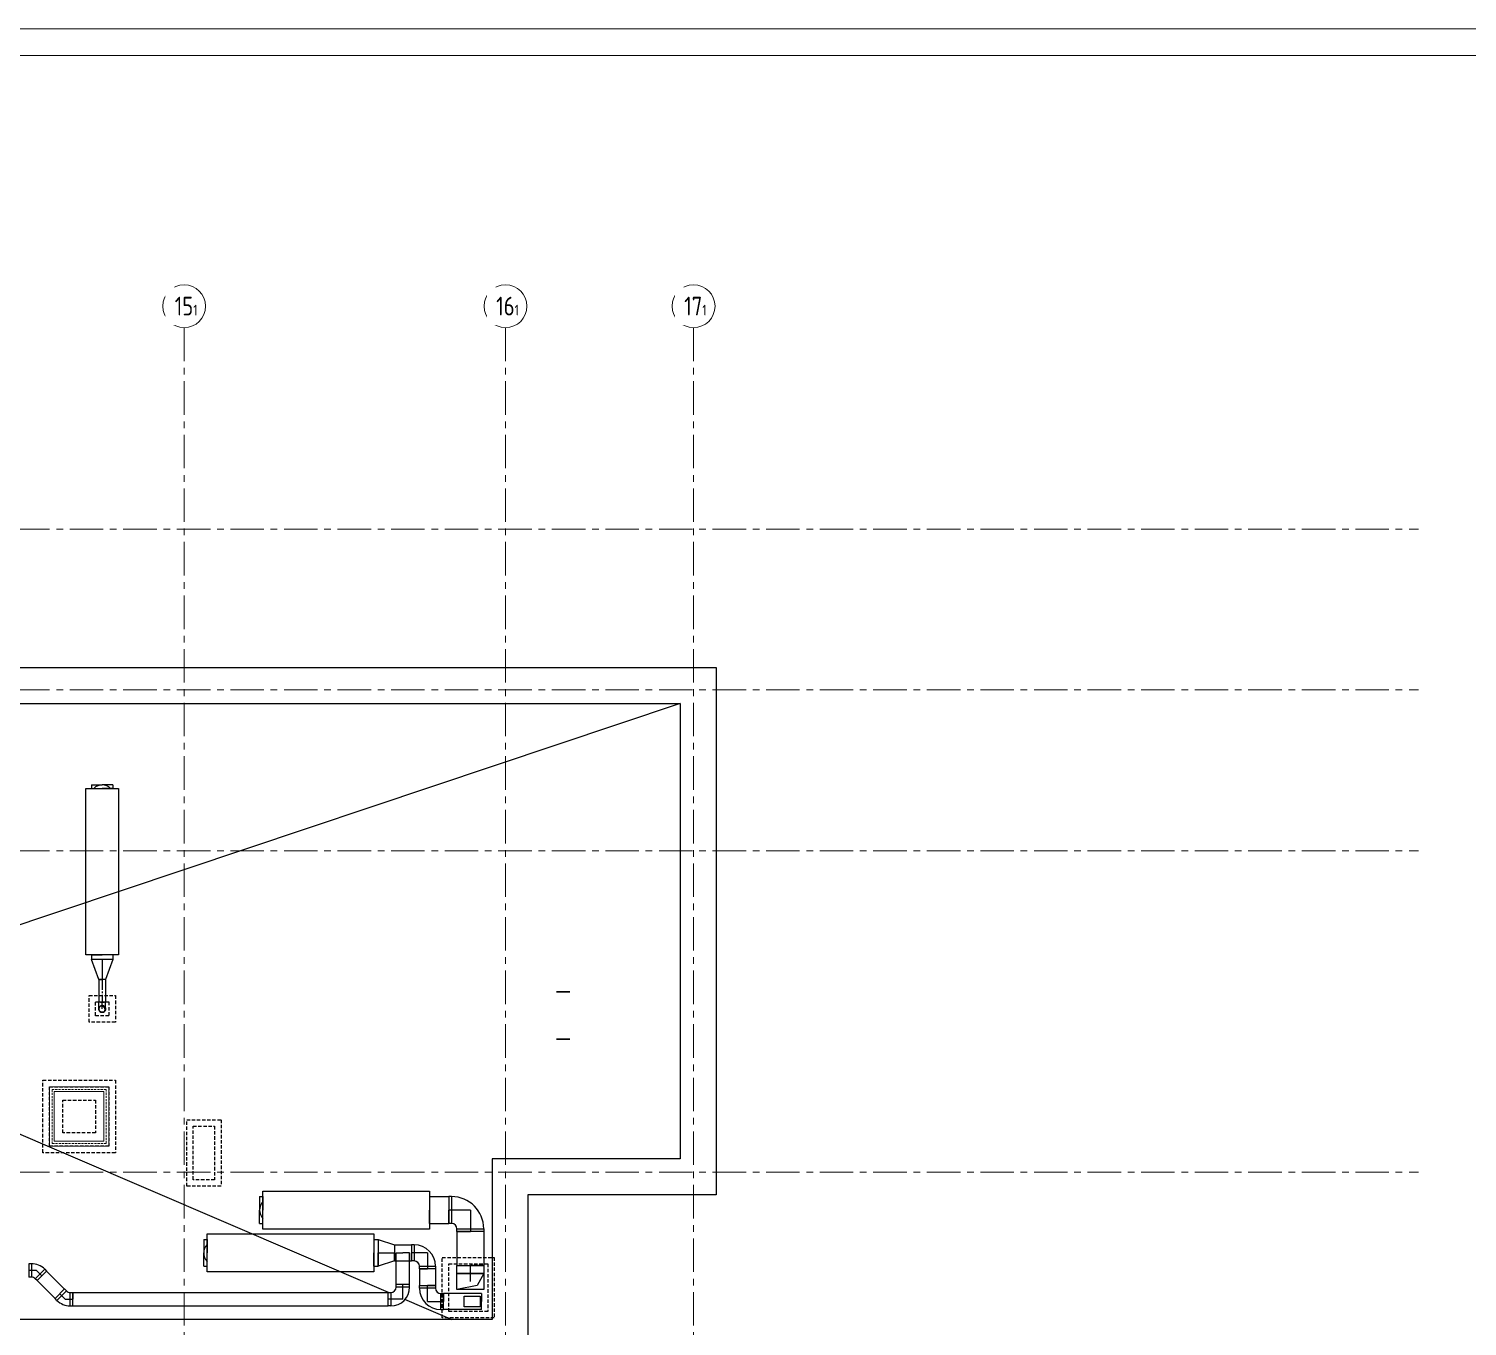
# Model space of a CAD drawing. Header units: millimetres. Extents: x -65527 to 8894748, y -37603 to 223697.
# Drawn here: x -1963 to 24888, y 199481 to 223697 of the extents above; entities that cross this region are included whole.
import ezdxf

# ---------------------------------------------------------------- set-up
doc = ezdxf.new("R2010")
doc.units = ezdxf.units.MM
doc.header["$LTSCALE"] = 10
for name, pattern in [('CENTER', [2, 1.25, -0.25, 0.25, -0.25]), ('CENTER2', [28.575, 19.05, -3.175, 3.175, -3.175]), ('HIDDEN', [9.525, 6.35, -3.175])]:
    doc.linetypes.add(name, pattern=pattern)
for name, color, linetype in [('Aks_скрытые_линии', 7, 'HIDDEN'), ('Aks_Схема', 3, 'Continuous'), ('Архитектура', 251, 'Continuous'), ('М_шахты ОВ-АР', 10, 'Continuous')]:
    doc.layers.add(name, color=color, linetype=linetype)
for name, color, linetype, lineweight in [('АР_Оси', 142, 'Continuous', 9), ('М_0_В35', 142, 'Continuous', 25), ('М_ЗАМЕТКИ', 1, 'Continuous', 13), ('рамка', 251, 'Continuous', 13)]:
    doc.layers.add(name, color=color, linetype=linetype, lineweight=lineweight)
doc.layers.add('Для уточнения шахт ОВ', color=61, linetype='Continuous', plot=False)
doc.styles.add('ГОСТ 2.304', font='isocpeur.ttf', dxfattribs={"width": 0.7})

# ---------------------------------------------------------------- blocks, each defined once
blk = doc.blocks.new('A$C686563f5')
at = {"layer": 'М_ЗАМЕТКИ', "color": 251, "linetype": 'ByBlock'}
for points in [[(875.5, -875.5), (-875.5, -875.5), (-875.5, 875.5), (875.5, 875.5)], [(-730, -730), (730, -730), (730, 730), (-730, 730)]]:
    blk.add_lwpolyline(points, close=True, dxfattribs=at)
at = {"layer": 'М_ЗАМЕТКИ', "color": 251, "linetype": 'HIDDEN'}
blk.add_lwpolyline([(-790, -790), (790, -790), (790, 790), (-790, 790)], close=True, dxfattribs=at)
blk = doc.blocks.new('Aks_es_drop_rect_500_300_100_50_50_wipe')
at = {"color": 0, "linetype": 'ByBlock', "lineweight": -2}
blk.add_wipeout([(-2.5, 1.5), (2.5, 1.5), (2.5, -3), (-2.5, -3)], dxfattribs=at)
blk = doc.blocks.new('Aks_es_drop_rect_500_300_100_50_50')
at = {"color": 0, "linetype": 'ByBlock', "lineweight": -2}
blk.add_blockref('Aks_es_drop_rect_500_300_100_50_50_wipe', (0, 0), dxfattribs=at)
for p, q in [((-2.5, 1.5), (2.5, 1.5)), ((-2.5, -3), (-2.5, 1.5)), ((2.5, 1.5), (2.5, -3)), ((2.5, -3), (-2.5, -3))]:
    blk.add_line(p, q, dxfattribs=at)
at = {"layer": 'Aks_скрытые_линии'}
for p, q in [((-2.5, -1.5), (-1.25, 0.75)), ((-1.25, 0.75), (2.5, 1.5)), ((-2.5, -1.5), (2.5, -1.5))]:
    blk.add_line(p, q, dxfattribs=at)
at = {"layer": 'Aks_Схема'}
blk.add_line((0, 0), (0, -3), dxfattribs=at)
blk = doc.blocks.new('Aks_es_rect_300_90_100_50_50_wipe')
at = {"color": 0, "linetype": 'ByBlock', "lineweight": -2}
blk.add_wipeout([(1.5, -2.5), (1.5, -3), (-1.5, -3), (-1.5, -2.5), (-1.49, -2.19), (-1.45, -1.87), (-1.39, -1.57), (-1.3, -1.26), (-1.2, -0.97), (-1.06, -0.68), (-0.91, -0.41), (-0.74, -0.15), (-0.54, 0.1), (-0.33, 0.33), (-0.1, 0.54), (0.15, 0.74), (0.41, 0.91), (0.68, 1.06), (0.97, 1.2), (1.26, 1.3), (1.57, 1.39), (1.87, 1.45), (2.19, 1.49), (2.5, 1.5), (3, 1.5), (3, -1.5), (2.5, -1.5), (2.42, -1.5), (2.34, -1.51), (2.27, -1.53), (2.19, -1.55), (2.12, -1.58), (2.05, -1.61), (1.98, -1.65), (1.91, -1.69), (1.85, -1.74), (1.79, -1.79), (1.74, -1.85), (1.69, -1.91), (1.65, -1.98), (1.61, -2.05), (1.58, -2.12), (1.55, -2.19), (1.53, -2.27), (1.51, -2.34), (1.5, -2.42)], dxfattribs=at)
blk = doc.blocks.new('Aks_es_rect_300_90_100_50_50')
at = {"color": 0, "linetype": 'ByBlock', "lineweight": -2}
blk.add_blockref('Aks_es_rect_300_90_100_50_50_wipe', (0, 0), dxfattribs=at)
for p, q in [((2.5, -1.5), (2.5, 1.5)), ((2.5, 1.5), (3, 1.5)), ((3, 1.5), (3, -1.5)), ((-1.5, -2.5), (1.5, -2.5)), ((-1.5, -2.5), (-1.5, -3)), ((1.5, -2.5), (1.5, -3)), ((3, -1.5), (2.5, -1.5)), ((-1.5, -3), (1.5, -3))]:
    blk.add_line(p, q, dxfattribs=at)
for radius in [4, 1]:
    blk.add_arc((2.5, -2.5), radius, 90, 180, dxfattribs=at)
at = {"layer": 'Aks_Схема'}
for q in [(3, 0), (0, -3)]:
    blk.add_line((0, 0), q, dxfattribs=at)
blk = doc.blocks.new('ВВПС300_200')
at = {"linetype": 'ByBlock'}
for p, q in [((-1.5, 1), (1.5, 1)), ((-1.5, -1), (-1.5, 1)), ((1.5, 1), (1.5, -1)), ((1.5, -1), (-1.5, -1))]:
    blk.add_line(p, q, dxfattribs=at)
blk = doc.blocks.new('*U309')
at = {"linetype": 'ByBlock'}
for p, q in [((-15.55, -3.05), (-15.55, 3.05)), ((-15.55, 3.05), (15.55, 3.05)), ((15.55, 3.05), (15.55, -3.05)), ((15.55, -3.05), (-15.55, -3.05))]:
    blk.add_line(p, q, dxfattribs=at)
blk = doc.blocks.new('Aks_rs_mixed_400x200_to_125_375_wipe')
at = {"color": 0, "linetype": 'ByBlock', "lineweight": -2}
blk.add_wipeout([(-2, 0), (2, 0), (0.625, 3.75), (-0.625, 3.75)], dxfattribs=at)
blk = doc.blocks.new('Aks_rs_mixed_400x200_to_125_375')
at = {"color": 0, "linetype": 'ByBlock', "lineweight": -2}
blk.add_blockref('Aks_rs_mixed_400x200_to_125_375_wipe', (0, 0), dxfattribs=at)
for p, q in [((-2, 0), (-0.625, 3.75)), ((-0.625, 3.75), (0.625, 3.75)), ((0.625, 3.75), (2, 0)), ((-2, 0), (2, 0))]:
    blk.add_line(p, q, dxfattribs=at)
at = {"layer": 'Aks_Схема'}
blk.add_line((0, 0), (0, 3.75), dxfattribs=at)
blk = doc.blocks.new('Aks_es_drop_rnd_125_125_wipe')
at = {"color": 0, "linetype": 'ByBlock', "lineweight": -2}
blk.add_wipeout([(-0.62, 0), (-0.62, 0.07), (-0.61, 0.13), (-0.59, 0.19), (-0.57, 0.25), (-0.54, 0.31), (-0.51, 0.37), (-0.46, 0.42), (-0.42, 0.46), (-0.37, 0.51), (-0.31, 0.54), (-0.25, 0.57), (-0.19, 0.59), (-0.13, 0.61), (-0.07, 0.62), (0, 0.62), (0.07, 0.62), (0.13, 0.61), (0.19, 0.59), (0.25, 0.57), (0.31, 0.54), (0.37, 0.51), (0.42, 0.46), (0.46, 0.42), (0.51, 0.37), (0.54, 0.31), (0.57, 0.25), (0.59, 0.19), (0.61, 0.13), (0.62, 0.07), (0.62, 0), (0.62, -1.25), (-0.62, -1.25)], dxfattribs=at)
blk = doc.blocks.new('Aks_es_drop_rnd_125_125')
at = {"color": 0, "linetype": 'ByBlock', "lineweight": -2}
blk.add_arc((0, 0), 0.625, 0, 180, dxfattribs=at)
blk.add_blockref('Aks_es_drop_rnd_125_125_wipe', (0, 0), dxfattribs=at)
for p, q in [((-0.62, 0), (-0.62, -1.25)), ((0.62, 0), (0.62, -1.25)), ((-0.62, -1.25), (0.62, -1.25))]:
    blk.add_line(p, q, dxfattribs=at)
at = {"color": 200, "linetype": 'CENTER2', "lineweight": -2}
blk.add_line((0, 0), (0, -1.25), dxfattribs=at)
at = {"color": 0, "linetype": 'ByBlock', "lineweight": -2}
blk.add_arc((0, 0), 0.625, 0, 180, dxfattribs=at)
at = {"layer": 'Aks_скрытые_линии'}
for centre, radius, start, end in [((0, 0), 0.625, 180, 0), ((0.11, 0.11), 0.644, 149.0362, 300.9638)]:
    blk.add_arc(centre, radius, start, end, dxfattribs=at)
at = {"layer": 'Aks_Схема'}
blk.add_line((0, 0), (0, -1.25), dxfattribs=at)
blk = doc.blocks.new('*U294')
at = {"linetype": 'ByBlock'}
for p, q in [((-15.55, -3.55), (-15.55, 3.55)), ((-15.55, 3.55), (15.55, 3.55)), ((15.55, 3.55), (15.55, -3.55)), ((15.55, -3.55), (-15.55, -3.55))]:
    blk.add_line(p, q, dxfattribs=at)
blk = doc.blocks.new('*U295')
at = {"linetype": 'ByBlock'}
for p, q in [((-15.55, -3.55), (-15.55, 3.55)), ((-15.55, 3.55), (15.55, 3.55)), ((15.55, 3.55), (15.55, -3.55)), ((15.55, -3.55), (-15.55, -3.55))]:
    blk.add_line(p, q, dxfattribs=at)
blk = doc.blocks.new('Aks_rs_rect_500x300_to_300x200_300_wipe')
at = {"color": 0, "linetype": 'ByBlock', "lineweight": -2}
blk.add_wipeout([(-2.5, 0), (2.5, 0), (1.5, 3), (-1.5, 3)], dxfattribs=at)
blk = doc.blocks.new('Aks_rs_rect_500x300_to_300x200_300')
at = {"color": 0, "linetype": 'ByBlock', "lineweight": -2}
blk.add_blockref('Aks_rs_rect_500x300_to_300x200_300_wipe', (0, 0), dxfattribs=at)
for p, q in [((-2.5, 0), (-1.5, 3)), ((-1.5, 3), (1.5, 3)), ((1.5, 3), (2.5, 0)), ((-2.5, 0), (2.5, 0))]:
    blk.add_line(p, q, dxfattribs=at)
at = {"layer": 'Aks_Схема'}
blk.add_line((0, 0), (0, 3), dxfattribs=at)
blk = doc.blocks.new('Aks_es_rect_500_90_100_50_50_wipe')
at = {"color": 0, "linetype": 'ByBlock', "lineweight": -2}
blk.add_wipeout([(2.5, -3.5), (2.5, -4), (-2.5, -4), (-2.5, -3.5), (-2.48, -3.03), (-2.43, -2.56), (-2.33, -2.1), (-2.21, -1.65), (-2.04, -1.2), (-1.85, -0.78), (-1.62, -0.37), (-1.35, 0.03), (-1.06, 0.4), (-0.74, 0.74), (-0.4, 1.06), (-0.03, 1.35), (0.37, 1.62), (0.78, 1.85), (1.2, 2.04), (1.65, 2.21), (2.1, 2.33), (2.56, 2.43), (3.03, 2.48), (3.5, 2.5), (4, 2.5), (4, -2.5), (3.5, -2.5), (3.42, -2.5), (3.34, -2.51), (3.27, -2.53), (3.19, -2.55), (3.12, -2.58), (3.05, -2.61), (2.98, -2.65), (2.91, -2.69), (2.85, -2.74), (2.79, -2.79), (2.74, -2.85), (2.69, -2.91), (2.65, -2.98), (2.61, -3.05), (2.58, -3.12), (2.55, -3.19), (2.53, -3.27), (2.51, -3.34), (2.5, -3.42)], dxfattribs=at)
blk = doc.blocks.new('Aks_es_rect_500_90_100_50_50')
at = {"color": 0, "linetype": 'ByBlock', "lineweight": -2}
blk.add_blockref('Aks_es_rect_500_90_100_50_50_wipe', (0, 0), dxfattribs=at)
for p, q in [((3.5, -2.5), (3.5, 2.5)), ((3.5, 2.5), (4, 2.5)), ((4, 2.5), (4, -2.5)), ((4, -2.5), (3.5, -2.5)), ((-2.5, -3.5), (2.5, -3.5)), ((-2.5, -3.5), (-2.5, -4)), ((-2.5, -4), (2.5, -4)), ((2.5, -3.5), (2.5, -4))]:
    blk.add_line(p, q, dxfattribs=at)
for radius in [6, 1]:
    blk.add_arc((3.5, -3.5), radius, 90, 180, dxfattribs=at)
at = {"layer": 'Aks_Схема'}
for q in [(4, 0), (0, -4)]:
    blk.add_line((0, 0), q, dxfattribs=at)
blk = doc.blocks.new('Aks_es_rect_250_45_100_50_50_wipe')
at = {"color": 0, "linetype": 'ByBlock', "lineweight": -2}
blk.add_wipeout([(1.25, -0.93), (1.25, -1.43), (-1.25, -1.43), (-1.25, -0.93), (-1.25, -0.79), (-1.24, -0.66), (-1.23, -0.52), (-1.21, -0.38), (-1.18, -0.25), (-1.15, -0.11), (-1.12, 0.02), (-1.08, 0.15), (-1.03, 0.28), (-0.98, 0.41), (-0.93, 0.53), (-0.87, 0.66), (-0.8, 0.78), (-0.73, 0.9), (-0.66, 1.01), (-0.58, 1.13), (-0.5, 1.23), (-0.41, 1.34), (-0.32, 1.44), (-0.22, 1.54), (0.13, 1.9), (1.9, 0.13), (1.54, -0.22), (1.52, -0.25), (1.49, -0.28), (1.46, -0.31), (1.44, -0.34), (1.42, -0.38), (1.4, -0.41), (1.38, -0.44), (1.36, -0.48), (1.34, -0.51), (1.33, -0.55), (1.31, -0.59), (1.3, -0.62), (1.29, -0.66), (1.28, -0.7), (1.27, -0.74), (1.26, -0.78), (1.26, -0.81), (1.25, -0.85), (1.25, -0.89)], dxfattribs=at)
blk = doc.blocks.new('Aks_es_rect_250_45_100_50_50')
at = {"color": 0, "linetype": 'ByBlock', "lineweight": -2}
blk.add_blockref('Aks_es_rect_250_45_100_50_50_wipe', (0, 0), dxfattribs=at)
for p, q in [((-0.22, 1.54), (0.13, 1.9)), ((1.54, -0.22), (-0.22, 1.54)), ((0.13, 1.9), (1.9, 0.13)), ((1.9, 0.13), (1.54, -0.22)), ((-1.25, -0.93), (1.25, -0.93)), ((-1.25, -0.93), (-1.25, -1.43)), ((-1.25, -1.43), (1.25, -1.43)), ((1.25, -0.93), (1.25, -1.43))]:
    blk.add_line(p, q, dxfattribs=at)
for radius in [3.5, 1]:
    blk.add_arc((2.25, -0.93), radius, 135, 180, dxfattribs=at)
at = {"layer": 'Aks_Схема'}
for q in [(1.01, 1.01), (0, -1.43)]:
    blk.add_line((0, 0), q, dxfattribs=at)
blk = doc.blocks.new('Aks_es_rect_250_90_100_50_50_wipe')
at = {"color": 0, "linetype": 'ByBlock', "lineweight": -2}
blk.add_wipeout([(1.25, -2.25), (1.25, -2.75), (-1.25, -2.75), (-1.25, -2.25), (-1.24, -1.98), (-1.21, -1.7), (-1.15, -1.43), (-1.08, -1.17), (-0.98, -0.91), (-0.87, -0.66), (-0.73, -0.42), (-0.58, -0.19), (-0.41, 0.02), (-0.22, 0.22), (-0.02, 0.41), (0.19, 0.58), (0.42, 0.73), (0.66, 0.87), (0.91, 0.98), (1.17, 1.08), (1.43, 1.15), (1.7, 1.21), (1.98, 1.24), (2.25, 1.25), (2.75, 1.25), (2.75, -1.25), (2.25, -1.25), (2.17, -1.25), (2.09, -1.26), (2.02, -1.28), (1.94, -1.3), (1.87, -1.33), (1.8, -1.36), (1.73, -1.4), (1.66, -1.44), (1.6, -1.49), (1.54, -1.54), (1.49, -1.6), (1.44, -1.66), (1.4, -1.73), (1.36, -1.8), (1.33, -1.87), (1.3, -1.94), (1.28, -2.02), (1.26, -2.09), (1.25, -2.17)], dxfattribs=at)
blk = doc.blocks.new('Aks_es_rect_250_90_100_50_50')
at = {"color": 0, "linetype": 'ByBlock', "lineweight": -2}
blk.add_blockref('Aks_es_rect_250_90_100_50_50_wipe', (0, 0), dxfattribs=at)
for p, q in [((2.25, -1.25), (2.25, 1.25)), ((2.25, 1.25), (2.75, 1.25)), ((2.75, 1.25), (2.75, -1.25)), ((-1.25, -2.25), (1.25, -2.25)), ((-1.25, -2.25), (-1.25, -2.75)), ((1.25, -2.25), (1.25, -2.75)), ((2.75, -1.25), (2.25, -1.25)), ((-1.25, -2.75), (1.25, -2.75))]:
    blk.add_line(p, q, dxfattribs=at)
for radius in [3.5, 1]:
    blk.add_arc((2.25, -2.25), radius, 90, 180, dxfattribs=at)
at = {"layer": 'Aks_Схема'}
for q in [(2.75, 0), (0, -2.75)]:
    blk.add_line((0, 0), q, dxfattribs=at)
blk = doc.blocks.new('ВВПС500_300')
at = {"linetype": 'ByBlock'}
for p, q in [((-2.5, 1.5), (2.5, 1.5)), ((-2.5, -1.5), (-2.5, 1.5)), ((2.5, 1.5), (2.5, -1.5)), ((2.5, -1.5), (-2.5, -1.5))]:
    blk.add_line(p, q, dxfattribs=at)
blk = doc.blocks.new('ВВКС125')
at = {"linetype": 'ByBlock'}
blk.add_circle((0, 0), 0.625, dxfattribs=at)

msp = doc.modelspace()

# ---------------------------------------------------------------- linework, layer by layer
at = {"layer": 'АР_Оси', "linetype": 'CENTER', "ltscale": 50}
for p, q in [((936.6, 218118), (936.6, 163499)), ((6936.6, 218118), (6936.6, 163499)), ((10446.6, 218118), (10446.6, 163499)), ((-59198.4, 214355.6), (23980, 214355.6)), ((-59198.4, 211355.6), (23980, 211355.6)), ((-59198.4, 208355.6), (23980, 208355.6)), ((-59198.4, 202355.6), (23980, 202355.6))]:
    msp.add_line(p, q, dxfattribs=at)
at = {"layer": 'АР_Оси', "ltscale": 0.5}
for centre in [(936.6, 218518), (6936.6, 218518), (10446.6, 218518)]:
    msp.add_circle(centre, 400, dxfattribs=at)
at = {"layer": 'Архитектура', "lineweight": 25, "transparency": 33554684}
for p, q in [((10195.3, 211105.4), (-7258.7, 205261.5)), ((-7258.7, 205261.5), (5935.8, 199605.6))]:
    msp.add_line(p, q, dxfattribs=at)
for points in [[(-31644.7, 211775.6), (-23484.7, 211775.6), (-23484.7, 215285.6), (-15144.1, 215285.6), (-15144.7, 211775.6), (10865.3, 211775.6), (10865.3, 201935.6), (7355.3, 201935.6), (7355.3, 198805.6), (-22185.3, 198805.6), (-22185.3, 198665.6, -0.1768281), (-24955.3, 192464.2, -0.1882125), (-31504.8, 189470.8)], [(-15144.1, 211105.4), (10195.3, 211105.4), (10195.3, 202605.6), (6685.3, 202605.6), (6685.3, 199605.6), (-22829.7, 199605.6), (-22829.7, 198665.6, -0.1713588), (-25361.1, 193003.1, -0.1904546), (-31556.5, 190124.3), (-32314.8, 190124.3), (-32314.8, 185620.6), (-29184.8, 185620.6), (-29184.8, 182690.6), (-28404.9, 182690.6)]]:
    msp.add_lwpolyline(points, format="xyb", dxfattribs=at)
at = {"layer": 'Для уточнения шахт ОВ', "linetype": 'HIDDEN', "lineweight": 30, "ltscale": 50}
for p, q in [((8135.3, 205720.6), (7885.3, 205720.6)), ((8135.3, 204840.6), (7885.3, 204840.6))]:
    msp.add_line(p, q, dxfattribs=at)
at = {"layer": 'М_0_В35', "linetype": 'Continuous'}
for p, q in [((-792.1, 209583.8), (-592.1, 209583.8)), ((-792.1, 209583.8), (-792.1, 209519.4)), ((-792.1, 209519.4), (-592.1, 209519.4)), ((-392.1, 209583.8), (-592.1, 209583.8)), ((-392.1, 209519.4), (-592.1, 209519.4)), ((-392.1, 209583.8), (-392.1, 209519.4)), ((-792.1, 206409.4), (-592.1, 206409.4)), ((-792.1, 206409.4), (-792.1, 206325.1)), ((-792.1, 206325.1), (-592.1, 206325.1)), ((-392.1, 206409.4), (-592.1, 206409.4)), ((-392.1, 206325.1), (-592.1, 206325.1)), ((-392.1, 206409.4), (-392.1, 206325.1)), ((-654.6, 205950.1), (-592.1, 205950.1)), ((-654.6, 205950.1), (-654.6, 205527)), ((-529.6, 205950.1), (-592.1, 205950.1)), ((-529.6, 205950.1), (-529.6, 205527)), ((-654.6, 205527), (-592.1, 205527)), ((-529.6, 205527), (-592.1, 205527)), ((2344.6, 201899.1), (2344.6, 201649.1)), ((2344.6, 201899.1), (2409, 201899.1)), ((2409, 201899.1), (2409, 201649.1)), ((5519, 201899.1), (5519, 201649.1)), ((5519, 201899.1), (5880.3, 201899.1)), ((5880.3, 201899.1), (5880.3, 201649.1)), ((2344.6, 201399.1), (2344.6, 201649.1)), ((2344.6, 201399.1), (2409, 201399.1)), ((2409, 201399.1), (2409, 201649.1)), ((5519, 201399.1), (5519, 201649.1)), ((5519, 201399.1), (5880.3, 201399.1)), ((5880.3, 201399.1), (5880.3, 201649.1)), ((6030.3, 201249.1), (6280.3, 201249.1)), ((6530.3, 201249.1), (6280.3, 201249.1)), ((1302.3, 201099.1), (1302.3, 200849.1)), ((1302.3, 201099.1), (1366.7, 201099.1)), ((1366.7, 201099.1), (1366.7, 200849.1)), ((4476.7, 201099.1), (4476.7, 200849.1)), ((4476.7, 201099.1), (4561.8, 201099.1)), ((4561.8, 201099.1), (4561.8, 200849.1)), ((5180.3, 200999.1), (5180.3, 200849.1)), ((1302.3, 200599.1), (1302.3, 200849.1)), ((1302.3, 200599.1), (1366.7, 200599.1)), ((1366.7, 200599.1), (1366.7, 200849.1)), ((4476.7, 200599.1), (4476.7, 200849.1)), ((4476.7, 200599.1), (4561.8, 200599.1)), ((4561.8, 200599.1), (4561.8, 200849.1)), ((5180.3, 200699.1), (5180.3, 200849.1)), ((-1807.2, 200332.4), (-1718.8, 200420.8)), ((-1807.2, 200332.4), (-1473.1, 199998.3)), ((-1630.4, 200509.2), (-1718.8, 200420.8)), ((-1630.4, 200509.2), (-1296.4, 200175.1)), ((5330.3, 200549.1), (5480.3, 200549.1)), ((5630.3, 200549.1), (5480.3, 200549.1)), ((-1473.1, 199998.3), (-1384.8, 200086.7)), ((-1296.4, 200175.1), (-1384.8, 200086.7)), ((-1140.3, 200110.5), (-1140.3, 199985.5)), ((-1140.3, 200110.5), (4746.1, 200110.5)), ((4746.1, 200110.5), (4746.1, 199985.5)), ((4896.1, 200260.5), (5021.1, 200260.5)), ((5146.1, 200260.5), (5021.1, 200260.5)), ((5780.3, 200090.1), (5780.3, 199940.1)), ((-1140.3, 199860.5), (-1140.3, 199985.5)), ((-1140.3, 199860.5), (4746.1, 199860.5)), ((4746.1, 199860.5), (4746.1, 199985.5)), ((5780.3, 199790.1), (5780.3, 199940.1)), ((6487.2, 199790.1), (5780.3, 199790.1)), ((6487.2, 199790.1), (6487.2, 199940.1))]:
    msp.add_line(p, q, dxfattribs=at)
at = {"layer": 'М_0_В35', "color": 200, "linetype": 'CENTER2'}
msp.add_line((-592.1, 205950.1), (-592.1, 205527), dxfattribs=at)
at = {"layer": 'М_0_В35'}
for centre, start, end in [((-592.1, 209358.9), 45.53454, 134.46546), ((2569.4, 201649.1), 135.53454, 224.46546), ((1527.2, 200849.1), 135.53454, 224.46546)]:
    msp.add_arc(centre, 224.8, start, end, dxfattribs=at)
at = {"layer": 'М_шахты ОВ-АР', "color": 30, "linetype": 'HIDDEN'}
for points in [[(-347.1, 202719.6), (-1699.2, 202719.6), (-1699.2, 204071.6), (-347.1, 204071.6)], [(-467.1, 202839.6), (-1579.2, 202839.6), (-1579.2, 203951.6), (-467.1, 203951.6)], [(-717.1, 203089.6), (-1329.2, 203089.6), (-1329.2, 203701.6), (-717.1, 203701.6)], [(1625.3, 202095.5), (985.3, 202095.5), (985.3, 203335.5), (1625.3, 203335.5)], [(1505.3, 202215.5), (1105.3, 202215.5), (1105.3, 203215.5), (1505.3, 203215.5)]]:
    msp.add_lwpolyline(points, close=True, dxfattribs=at)

# ---------------------------------------------------------------- block references
at = {"layer": 'М_0_В35', "linetype": 'ByBlock', "xscale": 100, "yscale": 100, "zscale": 100}
for name, p, rotation in [('*U309', (-592.1, 207964.4), 89.99999999999596), ('*U294', (3964, 201649.1), 179.999999999996), ('*U295', (2921.7, 200849.1), 179.999999999996)]:
    msp.add_blockref(name, p, dxfattribs=dict(at, rotation=rotation))
at = {"layer": 'М_ЗАМЕТКИ', "color": 1, "linetype": 'ByBlock', "xscale": 0.6351, "yscale": 0.6351, "zscale": 0.6351}
msp.add_blockref('A$C686563f5', (-1023.2, 203395.6), dxfattribs=at)

# ---------------------------------------------------------------- next in the draw order: texts
at = {"layer": 'АР_Оси', "char_height": 350, "width": 123.867, "attachment_point": 1, "line_spacing_factor": 1.149209, "style": 'ГОСТ 2.304', "bg_fill": 2}
for s, insert in [('{\\W0.8;15\\H0.57143x;1}', (762.5, 218695.8)), ('{\\W0.8;16\\H0.57143x;1}', (6762.5, 218695.8)), ('{\\W0.8;17\\H0.57143x;1}', (10272.5, 218695.8))]:
    msp.add_mtext(s, dxfattribs=dict(at, insert=insert))

# ---------------------------------------------------------------- next in the draw order: linework, layer by layer
at = {"layer": 'рамка', "ltscale": 40, "transparency": 33554684}
for points in [[(53373.1, 223696.9), (-65526.9, 223696.9), (-65526.9, 139596.9), (53373.1, 139596.9)], [(52873.1, 223196.9), (-63526.9, 223196.9), (-63526.9, 140096.9), (52873.1, 140096.9)]]:
    msp.add_lwpolyline(points, close=True, dxfattribs=at)

# ---------------------------------------------------------------- next in the draw order: block references
at = {"layer": 'М_0_В35', "linetype": 'Continuous', "xscale": 100, "yscale": 100, "zscale": 100}
for name, p, rotation in [('Aks_rs_mixed_400x200_to_125_375', (-592.1, 206325.1), 179.9999999999972), ('Aks_es_drop_rnd_125_125', (-592.1, 205402), 179.9999999999978), ('Aks_rs_rect_500x300_to_300x200_300', (4561.8, 200849.1), 269.9999999999959), ('Aks_es_rect_250_45_100_50_50', (-1820.1, 200522), 269.9999999999998), ('Aks_es_drop_rect_500_300_100_50_50', (6280.3, 200315.1), 179.9999999999962), ('Aks_es_rect_250_45_100_50_50', (-1283.5, 199985.5), 90)]:
    msp.add_blockref(name, p, dxfattribs=dict(at, rotation=rotation))

# ---------------------------------------------------------------- next in the draw order: linework, layer by layer
at = {"layer": 'М_0_В35', "linetype": 'Continuous'}
for p, q in [((6030.3, 201249.1), (6030.3, 200615.1)), ((6530.3, 201249.1), (6530.3, 200615.1)), ((4861.8, 200999.1), (4861.8, 200849.1)), ((4861.8, 200999.1), (5180.3, 200999.1)), ((4861.8, 200699.1), (4861.8, 200849.1)), ((4861.8, 200699.1), (5180.3, 200699.1)), ((4896.1, 200260.5), (4896.1, 200849.1)), ((4896.1, 200849.1), (5021.1, 200849.1)), ((6030.3, 200615.1), (6280.3, 200615.1)), ((6530.3, 200615.1), (6280.3, 200615.1)), ((6487.2, 200090.1), (5780.3, 200090.1)), ((6487.2, 200090.1), (6487.2, 199940.1))]:
    msp.add_line(p, q, dxfattribs=at)
at = {"layer": 'М_шахты ОВ-АР', "color": 161, "linetype": 'HIDDEN'}
for points in [[(-347.1, 205157), (-837.1, 205157), (-837.1, 205653.4), (-347.1, 205653.4)], [(-467.1, 205277), (-717.1, 205277), (-717.1, 205533.4), (-467.1, 205533.4)]]:
    msp.add_lwpolyline(points, close=True, dxfattribs=at)

# ---------------------------------------------------------------- next in the draw order: block references
at = {"layer": 'М_0_В35', "linetype": 'HIDDEN', "xscale": 100, "yscale": 100, "zscale": 100}
for name, p, rotation in [('ВВКС125', (-592.1, 205402), 179.9999999999978), ('ВВПС500_300', (6280.3, 200315.1), 179.9999999999962), ('ВВПС300_200', (6312.2, 199940.1), 180)]:
    msp.add_blockref(name, p, dxfattribs=dict(at, rotation=rotation))

# ---------------------------------------------------------------- next in the draw order: block references
at = {"layer": 'М_0_В35', "linetype": 'Continuous', "xscale": 100, "yscale": 100, "zscale": 100}
for name, p, rotation in [('Aks_es_rect_500_90_100_50_50', (6280.3, 201649.1), 270.0000000000002), ('Aks_es_rect_300_90_100_50_50', (5480.3, 199940.1), 90)]:
    msp.add_blockref(name, p, dxfattribs=dict(at, rotation=rotation))

# ---------------------------------------------------------------- next in the draw order: linework, layer by layer
at = {"layer": 'М_0_В35', "linetype": 'Continuous'}
for p, q in [((5330.3, 200549.1), (5330.3, 200240.1)), ((5630.3, 200549.1), (5630.3, 200240.1)), ((5330.3, 200240.1), (5480.3, 200240.1)), ((5630.3, 200240.1), (5480.3, 200240.1))]:
    msp.add_line(p, q, dxfattribs=at)
at = {"layer": 'М_шахты ОВ-АР', "color": 161, "linetype": 'HIDDEN'}
for points in [[(6725.3, 199635.5), (5755.3, 199635.5), (5755.3, 200765.5), (6725.3, 200765.5)], [(6605.3, 199755.5), (5875.3, 199755.5), (5875.3, 200645.5), (6605.3, 200645.5)]]:
    msp.add_lwpolyline(points, close=True, dxfattribs=at)

# ---------------------------------------------------------------- next in the draw order: block references
at = {"layer": 'М_0_В35', "linetype": 'Continuous', "xscale": 100, "yscale": 100, "zscale": 100, "rotation": 269.9999999999993}
msp.add_blockref('Aks_es_rect_300_90_100_50_50', (5480.3, 200849.1), dxfattribs=at)

# ---------------------------------------------------------------- next in the draw order: linework, layer by layer
at = {"layer": 'М_0_В35', "linetype": 'Continuous'}
for p, q in [((5146.1, 200849.1), (5021.1, 200849.1)), ((5146.1, 200260.5), (5146.1, 200849.1))]:
    msp.add_line(p, q, dxfattribs=at)

# ---------------------------------------------------------------- next in the draw order: block references
at = {"layer": 'М_0_В35', "linetype": 'Continuous', "xscale": 100, "yscale": 100, "zscale": 100, "rotation": 179.9999999999989}
msp.add_blockref('Aks_es_rect_250_90_100_50_50', (5021.1, 199985.5), dxfattribs=at)

doc.saveas('drawing.dxf')
